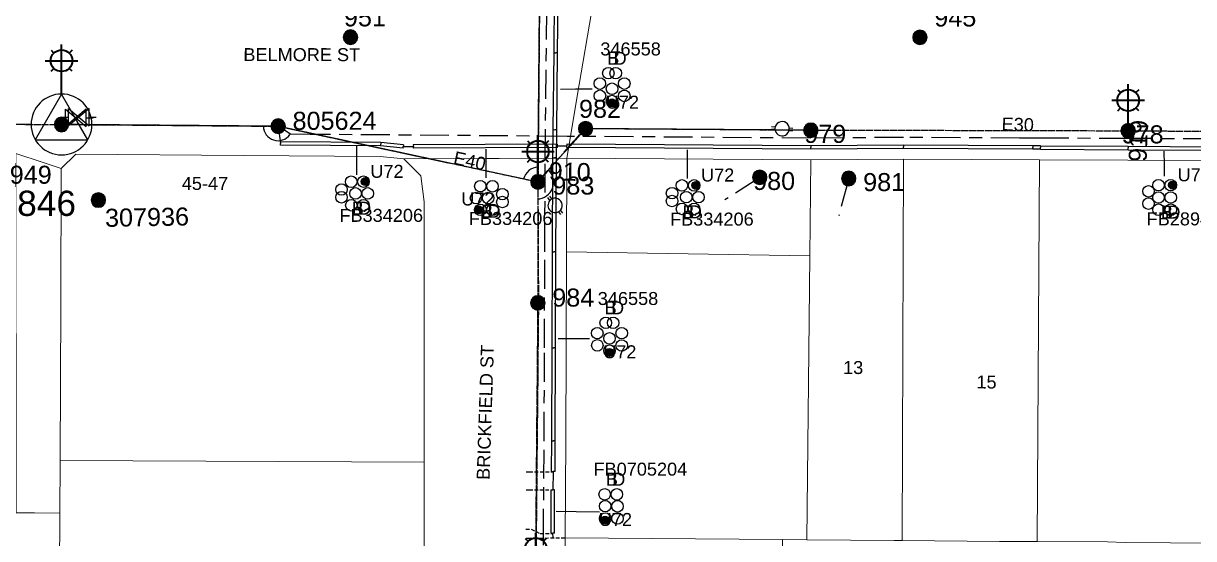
# Model space of a CAD drawing. Header units: metres. Extents: x 315298 to 316343, y 6257802 to 6258556.
# Drawn here: x 315793.8 to 315956.2, y 6258112.1 to 6258183.6 of the extents above; entities that cross this region are included whole.
import ezdxf
from ezdxf.enums import TextEntityAlignment as Align

# ---------------------------------------------------------------- set-up
doc = ezdxf.new("R2010")
doc.units = ezdxf.units.M
for name, pattern in [('Cable Exist OH', [1, 1, 0]), ('Cable Exist UG', [8.2, 4, -1.2, 1.8, -1.2]), ('DASHED', [0.75, 0.5, -0.25])]:
    doc.linetypes.add(name, pattern=pattern)
doc.layers.get('0').update_dxf_attribs({"color": 6})
for name, color, linetype, lineweight in [('Cadastre Buildings_SP_EXT', 9, 'Continuous', 5), ('Cadastre Land Parcels_SP_EXT', 9, 'Continuous', 5), ('Cadastre Roads_SP_EXT', 9, 'Continuous', 5)]:
    doc.layers.add(name, color=color, linetype=linetype, lineweight=lineweight)
for name, color, linetype in [('Duct_SP_EXT', 7, 'Continuous'), ('Equip_LV_EXT', 7, 'Continuous'), ('Equip_SP_LV_EXT', 7, 'Continuous'), ('Equip_SP_SL_EXT', 7, 'Continuous'), ('Mains_HV_EXT', 7, 'Continuous'), ('Mains_LV_EXT', 7, 'Continuous'), ('Mains_SL_EXT', 7, 'Continuous'), ('OH_Details_SP_MISC', 7, 'Continuous'), ('Sub_SP_TR_HV_LV_EXT', 7, 'Continuous'), ('SupportsOH_SP_TR_HV_LV_SL_EXT', 7, 'Continuous'), ('Trench_SP_EXT', 7, 'Continuous')]:
    doc.layers.add(name, color=color, linetype=linetype)
doc.layers.add('UNKNOWN_FEATURES', color=1, linetype='DASHED', plot=False)
doc.styles.add('iecARIAL', font='arial.ttf', dxfattribs={"height": 2})
doc.styles.add('POLE_LABEL', font='arial.ttf')
doc.styles.get("Standard").update_dxf_attribs({"font": 'arial.ttf'})

# ---------------------------------------------------------------- blocks, each defined once
blk = doc.blocks.new('SUB_POLE_EXT')
blk.add_wipeout([(0, 4.22), (0.42, 4.2), (0.83, 4.14), (1.21, 4.05), (1.62, 3.9), (1.99, 3.72), (2.35, 3.51), (2.68, 3.26), (2.99, 2.99), (3.28, 2.66), (3.52, 2.34), (3.76, 1.92), (3.9, 1.62), (4.04, 1.23), (4.18, 0.63), (4.22, 0), (4.18, -0.61), (4.06, -1.15), (3.9, -1.62), (3.58, -2.24), (3.22, -2.73), (2.97, -3.01), (2.68, -3.26), (2.36, -3.5), (2, -3.72), (1.64, -3.89), (1.25, -4.03), (0.82, -4.14), (0.42, -4.2), (0, -4.22), (-0.41, -4.2), (-0.8, -4.15), (-1.21, -4.05), (-1.62, -3.9), (-1.99, -3.73), (-2.35, -3.51), (-2.68, -3.26), (-2.96, -3.02), (-3.23, -2.72), (-3.51, -2.35), (-3.71, -2.01), (-3.91, -1.6), (-4.05, -1.21), (-4.16, -0.76), (-4.22, -0.14), (-4.21, 0.39), (-4.14, 0.83), (-4.03, 1.27), (-3.9, 1.63), (-3.71, 2.02), (-3.5, 2.37), (-3.28, 2.67), (-2.99, 2.99), (-2.68, 3.27), (-2.33, 3.52), (-1.98, 3.73), (-1.63, 3.9), (-1.2, 4.05), (-0.78, 4.15), (-0.4, 4.21)])
blk.add_line((2.16, 0.48), (2.16, 0.48, 0))
blk.add_lwpolyline([(-4.22, 0, 1), (4.22, 0, 1)], format="xyb", close=True)
blk.add_lwpolyline([(2.14, 0.52), (0, 4.22), (-3.66, -2.11), (3.66, -2.11)], close=True)
for tag, height, flags, p in [('ASSET_NUM', 3.5, 8, (2, 2)), ('STREET_CODE', 0.2, 9, (1.5, 0)), ('CONSTRUCTED_VOLTAGE', 0.2, 9, (1.5, -0.2)), ('OPERATING_VOLTAGE', 0.2, 9, (1.5, -0.6)), ('OPERATED_BY', 0.2, 9, (1.5, -0.8)), ('ORIENTATION', 0.2, 9, (1.5, -1.2)), ('OWNED_BY', 0.2, 9, (1.5, -1.4)), ('SECONDARY_VOLTAGE', 0.2, 9, (1.5, -1.6)), ('NO_PHASES', 0.2, 9, (1.5, -0.4)), ('MAINTAINED_BY', 0.2, 9, (1.5, -1)), ('STATE', 0.2, 9, (1.5, -1.8)), ('SUBSTATION_TYPE', 0.2, 9, (1.5, -2)), ('STREETNAME', 0.2, 9, (1.5, -2.8)), ('SUBURB', 0.2, 9, (1.5, -3)), ('USAGE', 0.2, 9, (1.5, -2.2)), ('LEGEND', 0.2, 9, (1.5, -2.4)), ('LOCATION', 0.2, 9, (1.5, -2.6)), ('NOTES', 0.2, 9, (1.5, -3.2)), ('Z', 0.2, 1, (1.5, -3.4))]:
    blk.add_attdef(tag, text='', height=height, dxfattribs=dict(flags=flags)).set_placement(p, align=Align.MIDDLE_LEFT)
blk = doc.blocks.new('DUCT_EXT')
blk.add_circle((0, 0.8), 0.8)
at = {"flags": 1}
blk.add_attdef('Z', (0, 0), '', height=0.2, dxfattribs=at)
at = {"flags": 9}
for tag, p in [('DUCT_CODE', (0, 0)), ('XSECT_TYPE', (0, -0.2)), ('STATE', (0, -0.6)), ('FB_REFERENCE', (0, -0.4)), ('NOTES', (0, -0.8))]:
    blk.add_attdef(tag, text='', height=0.2, dxfattribs=at).set_placement(p, align=Align.MIDDLE_LEFT)
blk = doc.blocks.new('LV_OH_LINKS_OPEN_EXT')
for p, q in [((-0.17, 4.97), (-0.17, 5.46)), ((0.17, 4.97), (0.17, 5.46)), ((-0.17, 3), (-0.17, 2.5)), ((0.17, 3), (0.17, 2.5))]:
    blk.add_line(p, q)
blk.add_lwpolyline([(0, 2.99, 1), (0, 4.98, 1)], format="xyb", close=True)
at = {"flags": 9}
for tag, p in [('ACTUAL_STATUS', (0, 0)), ('CONSTRUCTED_VOLTAGE', (0, -0.2)), ('OPERATING_VOLTAGE', (0, -0.6)), ('ORIENTATION', (0, -0.8)), ('OWNED_BY', (0, -1)), ('STATE', (0, -1.2)), ('SWITCH_TYPE', (0, -1.4)), ('NO_PHASES', (0, -0.4)), ('USAGE', (0, -1.6)), ('LEGEND', (0, -1.8)), ('NOTES', (0, -2))]:
    blk.add_attdef(tag, text='', height=0.2, dxfattribs=at).set_placement(p, align=Align.MIDDLE_LEFT)
at = {"flags": 1}
blk.add_attdef('Z', (0, 0), '', height=0.2, dxfattribs=at)
blk = doc.blocks.new('LV_OH_LINKS_DISTFUSE_EXT')
for p, q in [((0, 0), (0.96, 0)), ((3.84, 0), (4.8, 0))]:
    blk.add_line(p, q)
blk.add_lwpolyline([(3.84, -1.2), (3.84, 1.2), (0.96, -1.2), (0.96, 1.2)], close=True)
at = {"flags": 9}
for tag, p in [('ACTUAL_STATUS', (0, 0)), ('CONSTRUCTED_VOLTAGE', (0, -0.2)), ('OPERATING_VOLTAGE', (0, -0.6)), ('ORIENTATION', (0, -0.8)), ('OWNED_BY', (0, -1)), ('STATE', (0, -1.2)), ('SWITCH_TYPE', (0, -1.4)), ('NO_PHASES', (0, -0.4)), ('USAGE', (0, -1.6)), ('NOTES', (0, -1.8))]:
    blk.add_attdef(tag, text='', height=0.2, dxfattribs=at).set_placement(p, align=Align.MIDDLE_LEFT)
at = {"flags": 1}
blk.add_attdef('Z', (0, 0), '', height=0.2, dxfattribs=at)
blk = doc.blocks.new('*U147')
at = {"lineweight": 40}
for p, q in [((-1.46, 10.3), (-1.06, 9.9)), ((0, 6.59), (0, 11.09)), ((1.46, 10.3), (1.06, 9.9)), ((-2.25, 8.84), (2.25, 8.84)), ((-1.46, 7.39), (-1.06, 7.78)), ((0, 0), (0, 7.35)), ((1.46, 7.39), (1.06, 7.78))]:
    blk.add_line(p, q, dxfattribs=at)
blk.add_circle((0, 8.84), 1.5, dxfattribs=at)
at = {"style": 'iecARIAL', "flags": 8}
blk.add_attdef('ASSET_NUM', (1.5, 1.5), '', height=2.5, dxfattribs=at)
for tag, p, height, flags in [('OPERATING_VOLTAGE', (0.98, -1.65), 0.2, 9), ('CONSTRUCTED_VOLTAGE', (0.98, -0.65), 0.2, 9), ('CONTROL_TYPE', (0.98, -0.85), 0.2, 9), ('LANTERN_PURPOSE', (0.98, -1.05), 0.2, 9), ('LANTERN_TYPE', (0.98, -1.25), 0.2, 9), ('NO_PHASES', (0.98, -1.45), 0.2, 9), ('LNUMBER', (2.18, -3.25), 2.5, 8), ('ORIENTATION', (0.98, -1.85), 0.2, 9), ('OWNED_BY', (0.98, -2.05), 0.2, 9), ('STATE', (0.98, -2.25), 0.2, 9), ('USAGE', (0.98, -2.45), 0.2, 9), ('CEXIST', (0.98, -2.65), 0.2, 9), ('CNEW', (0.98, -2.85), 0.2, 9), ('CNUMBER', (0.98, -3.05), 0.2, 9), ('CREMOVE', (0.98, -3.25), 0.2, 9), ('CREPLACE', (0.98, -3.45), 0.2, 9), ('LKINGHEIGHT', (0.98, -3.65), 0.2, 9), ('LBRACKET', (0.98, -3.85), 0.2, 9), ('LBRACKETVOCAB', (0.98, -4.05), 0.2, 9), ('LCATEGORY', (0.98, -4.25), 0.2, 9), ('LCHARGE1', (0.98, -4.45), 0.2, 9), ('LCHARGE1PERCENT', (0.98, -4.65), 0.2, 9), ('LCHARGE2', (0.98, -4.85), 0.2, 9), ('LCHARGE2PERCENT', (0.98, -5.05), 0.2, 9), ('LCHARGE3', (0.98, -5.25), 0.2, 9), ('LCHARGE3PERCENT', (0.98, -5.45), 0.2, 9), ('LEXIST', (0.98, -5.65), 0.2, 9), ('LLAMP', (0.98, -5.85), 0.2, 9), ('LLAMPVOCAB', (0.98, -6.05), 0.2, 9), ('LMAST', (0.98, -6.25), 0.2, 9), ('LMASTVOCAB', (0.98, -6.45), 0.2, 9), ('LNEW', (0.98, -6.65), 0.2, 9), ('LANTNUMBER', (0.98, -6.85), 0.2, 9), ('LOUTREACH', (0.98, -7.25), 0.2, 9), ('LOUTREACHVOCAB', (0.98, -7.45), 0.2, 9), ('LRATECODE', (0.98, -7.65), 0.2, 9), ('LREMOVE', (0.98, -7.85), 0.2, 9), ('LREPLACE', (0.98, -8.05), 0.2, 9), ('LTYPE', (0.98, -8.25), 0.2, 9), ('STREETNAME', (0.98, -9.25), 0.2, 9), ('SUBURB', (0.98, -9.45), 0.2, 1), ('LTYPEVOCAB', (0.98, -8.45), 0.2, 9), ('LEGEND', (0.98, -8.65), 0.2, 9), ('LOCATION', (0.98, -8.85), 0.2, 9), ('NOTES', (0.98, -9.05), 0.2, 9)]:
    blk.add_attdef(tag, p, '', height=height, dxfattribs=dict(flags=flags))
blk = doc.blocks.new('SL_LANTERN_EXT')
at = {"lineweight": 40}
for p, q in [((-1.46, 5.68), (-1.06, 5.28)), ((0, 1.97), (0, 6.47)), ((1.46, 5.68), (1.06, 5.28)), ((-2.25, 4.22), (2.25, 4.22)), ((-1.46, 2.76), (-1.06, 3.16)), ((0, 0), (0, 2.72)), ((1.46, 2.76), (1.06, 3.16))]:
    blk.add_line(p, q, dxfattribs=at)
blk.add_circle((0, 4.22), 1.5, dxfattribs=at)
at = {"style": 'iecARIAL', "flags": 8}
blk.add_attdef('ASSET_NUM', (1.5, 1.5), '', height=2.5, dxfattribs=at)
for tag, p, height, flags in [('OPERATING_VOLTAGE', (0.98, -1.65), 0.2, 9), ('CONSTRUCTED_VOLTAGE', (0.98, -0.65), 0.2, 9), ('CONTROL_TYPE', (0.98, -0.85), 0.2, 9), ('LANTERN_PURPOSE', (0.98, -1.05), 0.2, 9), ('LANTERN_TYPE', (0.98, -1.25), 0.2, 9), ('NO_PHASES', (0.98, -1.45), 0.2, 9), ('LNUMBER', (2.18, -3.25), 2.5, 8), ('ORIENTATION', (0.98, -1.85), 0.2, 9), ('OWNED_BY', (0.98, -2.05), 0.2, 9), ('STATE', (0.98, -2.25), 0.2, 9), ('USAGE', (0.98, -2.45), 0.2, 9), ('CEXIST', (0.98, -2.65), 0.2, 9), ('CNEW', (0.98, -2.85), 0.2, 9), ('CNUMBER', (0.98, -3.05), 0.2, 9), ('CREMOVE', (0.98, -3.25), 0.2, 9), ('CREPLACE', (0.98, -3.45), 0.2, 9), ('LKINGHEIGHT', (0.98, -3.65), 0.2, 9), ('LBRACKET', (0.98, -3.85), 0.2, 9), ('LBRACKETVOCAB', (0.98, -4.05), 0.2, 9), ('LCATEGORY', (0.98, -4.25), 0.2, 9), ('LCHARGE1', (0.98, -4.45), 0.2, 9), ('LCHARGE1PERCENT', (0.98, -4.65), 0.2, 9), ('LCHARGE2', (0.98, -4.85), 0.2, 9), ('LCHARGE2PERCENT', (0.98, -5.05), 0.2, 9), ('LCHARGE3', (0.98, -5.25), 0.2, 9), ('LCHARGE3PERCENT', (0.98, -5.45), 0.2, 9), ('LEXIST', (0.98, -5.65), 0.2, 9), ('LLAMP', (0.98, -5.85), 0.2, 9), ('LLAMPVOCAB', (0.98, -6.05), 0.2, 9), ('LMAST', (0.98, -6.25), 0.2, 9), ('LMASTVOCAB', (0.98, -6.45), 0.2, 9), ('LNEW', (0.98, -6.65), 0.2, 9), ('LANTNUMBER', (0.98, -6.85), 0.2, 9), ('LOUTREACH', (0.98, -7.25), 0.2, 9), ('LOUTREACHVOCAB', (0.98, -7.45), 0.2, 9), ('LRATECODE', (0.98, -7.65), 0.2, 9), ('LREMOVE', (0.98, -7.85), 0.2, 9), ('LREPLACE', (0.98, -8.05), 0.2, 9), ('LTYPE', (0.98, -8.25), 0.2, 9), ('STREETNAME', (0.98, -9.25), 0.2, 9), ('SUBURB', (0.98, -9.45), 0.2, 1), ('LTYPEVOCAB', (0.98, -8.45), 0.2, 9), ('LEGEND', (0.98, -8.65), 0.2, 9), ('LOCATION', (0.98, -8.85), 0.2, 9), ('NOTES', (0.98, -9.05), 0.2, 9)]:
    blk.add_attdef(tag, p, '', height=height, dxfattribs=dict(flags=flags))
blk = doc.blocks.new('POLE_EXT')
blk.add_hatch(color=256).paths.add_polyline_path([(-1, 0, 1), (1, 0, 1)])
blk.add_lwpolyline([(-1, 0, 1), (1, 0, 1)], format="xyb", close=True)
for tag, height, flags, p in [('pNumber', 2.5, 8, (-17.84, 2.07)), ('OWNED_BY', 0.2, 9, (1.35, -0.4)), ('SPECIAL_USE', 0.2, 9, (1.35, -0.8)), ('STATE', 0.2, 9, (1.35, -1)), ('cLV', 0.2, 9, (1.35, -1.4)), ('hDepth', 0.2, 9, (1.35, -1.6)), ('PARENT', 0.2, 9, (1.35, -0.6)), ('USAGE', 0.2, 9, (1.35, -1.2)), ('hDia', 0.2, 9, (1.35, -1.8)), ('cHV', 0.2, 9, (1.35, -2)), ('LBRACKET', 0.2, 9, (1.35, -2.2)), ('LExisting', 0.2, 9, (1.35, -2.4)), ('LANTNUMBER', 0.2, 9, (1.35, -2.6)), ('LOther', 0.2, 9, (1.35, -2.8)), ('LRemove', 0.2, 9, (1.35, -3)), ('LEGEND', 0.2, 9, (1.35, -3.2)), ('cLinedev', 0.2, 9, (1.35, -3.4)), ('pExisting', 0.2, 9, (1.35, -3.8)), ('pFooting', 0.2, 9, (1.35, -4.4)), ('pNew', 0.2, 9, (1.35, -4.6)), ('LOCATION', 0.2, 9, (1.35, -3.6)), ('PFNUMBER', 0.2, 9, (1.35, -4)), ('NEWPFNUMBER', 0.2, 9, (1.35, -4.2)), ('pRelocate', 0.2, 9, (1.35, -5)), ('pRemove', 0.2, 9, (1.35, -5.2)), ('pReplace', 0.2, 9, (1.35, -5.4)), ('pStay', 0.2, 9, (1.35, -5.6)), ('pType', 0.2, 9, (1.35, -5.8)), ('cspan', 0.2, 9, (1.35, -6)), ('STREETNAME', 0.2, 9, (1.35, -6.2)), ('SUBURB', 0.2, 9, (1.35, -6.4)), ('OPERATED_BY', 0.2, 9, (1.36, -7.01)), ('NOTES', 0.2, 9, (1.35, -6.6)), ('MAINTAINED_BY', 0.2, 9, (1.36, -6.81))]:
    blk.add_attdef(tag, text='', height=height, dxfattribs=dict(flags=flags)).set_placement(p, align=Align.MIDDLE_LEFT)
at = {"style": 'POLE_LABEL'}
for tag, height, flags, p in [('ASSET_NUM', 2.5, 8, (2, 2)), ('STRUCTURE_PLANT_NUMBER', 0.2, 9, (1.35, 0.03)), ('STREET_CODE', 0.2, 9, (1.35, -0.2))]:
    blk.add_attdef(tag, text='', height=height, dxfattribs=dict(at, flags=flags)).set_placement(p, align=Align.MIDDLE_LEFT)
at = {"flags": 1}
blk.add_attdef('Z', (1.35, -7.33), '', height=0.2, dxfattribs=at)
blk = doc.blocks.new('CABLE_LARGE_EXT')
h = blk.add_hatch(color=256)
edge = h.paths.add_edge_path()
edge.add_arc((0, 0.55), 0.55, 0, 360)
blk.add_circle((0, 0.55), 0.55)
at = {"flags": 1}
blk.add_attdef('Z', (0, 0), '', height=0.2, dxfattribs=at)
at = {"flags": 9}
for tag, p in [('COND_CODE', (0, 0)), ('STATE', (0, -0.4)), ('XSECT_SIZE', (0, -0.6)), ('FB_REFERENCE', (0, -0.2)), ('NOTES', (0, -0.8))]:
    blk.add_attdef(tag, text='', height=0.2, dxfattribs=at).set_placement(p, align=Align.MIDDLE_LEFT)

msp = doc.modelspace()

# ---------------------------------------------------------------- linework, layer by layer
at = {"layer": 'Cadastre Buildings_SP_EXT', "linetype": 'Continuous'}
for points in [[(315903.06, 6258164.67), (315869.23, 6258164.91), (315869.16, 6258151.9), (315902.95, 6258151.35), (315903.06, 6258164.67)], [(315934.49, 6258111.72), (315944.21, 6258111.68), (315946.66, 6258111.62), (315959.26, 6258111.53), (315973.86, 6258111.47), (315974.17, 6258164.46), (315958.72, 6258164.55), (315947.07, 6258164.61), (315934.8, 6258164.66), (315934.49, 6258111.72)], [(315868.97, 6258112.24), (315899.15, 6258112.01), (315902.51, 6258111.99), (315902.66, 6258125.13), (315902.8, 6258138.1), (315902.95, 6258151.35), (315869.16, 6258151.9), (315869.12, 6258138.58), (315869.08, 6258125.68), (315868.97, 6258112.24)], [(315849.43, 6258122.74), (315798.92, 6258122.96), (315798.89, 6258115.69), (315798.85, 6258107.61), (315798.83, 6258102.14), (315812.57, 6258102.01), (315849.42, 6258101.75), (315849.43, 6258122.74)], [(315868.68, 6258062.31), (315871.66, 6258059.26), (315898.84, 6258059.06), (315898.95, 6258076.83), (315899.03, 6258094.23), (315899.15, 6258112.01), (315868.97, 6258112.24), (315868.85, 6258094.8), (315868.76, 6258076.96), (315868.68, 6258062.31)]]:
    msp.add_lwpolyline(points, close=True, dxfattribs=at)
at = {"layer": 'Cadastre Land Parcels_SP_EXT', "linetype": 'Continuous'}
for points in [[(315915.93, 6258164.76), (315903.06, 6258164.67), (315902.95, 6258151.35), (315902.8, 6258138.1), (315902.66, 6258125.13), (315902.51, 6258111.99), (315914.64, 6258111.87), (315915.76, 6258111.89), (315915.93, 6258164.76)], [(315934.8, 6258164.66), (315915.93, 6258164.76), (315915.76, 6258111.89), (315929.24, 6258111.76), (315934.49, 6258111.72), (315934.8, 6258164.66)]]:
    msp.add_lwpolyline(points, close=True, dxfattribs=at)
at = {"layer": 'Cadastre Roads_SP_EXT', "linetype": 'Continuous'}
msp.add_lwpolyline([(315963.05, 6258184.66), (315950.06, 6258184.69), (315924.46, 6258184.8), (315922.44, 6258184.85), (315909.96, 6258184.91), (315894.35, 6258185), (315894.35, 6258185), (315872.64, 6258185.08), (315870.95, 6258175.08), (315869.23, 6258164.91), (315903.06, 6258164.67), (315915.93, 6258164.76), (315934.8, 6258164.66), (315947.07, 6258164.61), (315958.72, 6258164.55)], dxfattribs=at)
msp.add_lwpolyline([(315869.23, 6258164.91), (315859.83, 6258164.86), (315857.92, 6258164.85), (315846.61, 6258164.79), (315848.96, 6258162.43), (315849.43, 6258158.84), (315849.42, 6258144.21), (315849.43, 6258122.74), (315849.42, 6258101.75), (315849.39, 6258088.41), (315849.35, 6258074.92), (315849.35, 6258065.83), (315859.01, 6258064.07), (315868.68, 6258062.31), (315868.76, 6258076.96), (315868.85, 6258094.8), (315868.97, 6258112.24), (315869.08, 6258125.68), (315869.12, 6258138.58), (315869.16, 6258151.9), (315869.23, 6258164.91)], close=True, dxfattribs=at)
at = {"layer": 'Duct_SP_EXT'}
for p, q in [((315867.44, 6258179.51), (315867.53, 6258188.54)), ((315867.92, 6258179.51), (315868.01, 6258188.53)), ((315867.33, 6258168.84), (315867.44, 6258179.51)), ((315867.44, 6258179.51), (315867.68, 6258179.51)), ((315867.92, 6258179.51), (315867.68, 6258179.51)), ((315867.81, 6258168.83), (315867.92, 6258179.51)), ((315867.29, 6258164.92), (315867.33, 6258168.84)), ((315867.33, 6258168.84), (315867.57, 6258168.83)), ((315867.81, 6258168.83), (315867.57, 6258168.83)), ((315867.77, 6258164.92), (315867.81, 6258168.83)), ((315829.5, 6258166.67), (315829.51, 6258166.91)), ((315843.38, 6258166.58), (315829.5, 6258166.67)), ((315843.41, 6258167.06), (315829.51, 6258167.15)), ((315829.51, 6258167.15), (315829.51, 6258166.91)), ((315843.37, 6258166.59), (315843.4, 6258166.82)), ((315846.5, 6258166.26), (315843.37, 6258166.59)), ((315843.37, 6258166.59), (315843.38, 6258166.58)), ((315843.38, 6258166.58), (315843.4, 6258166.82)), ((315843.42, 6258167.06), (315843.4, 6258166.82)), ((315843.41, 6258167.06), (315843.4, 6258166.82)), ((315843.42, 6258167.06), (315843.41, 6258167.06)), ((315846.55, 6258166.74), (315843.42, 6258167.06)), ((315846.5, 6258166.26), (315846.52, 6258166.5)), ((315846.55, 6258166.74), (315846.52, 6258166.5)), ((315867.9, 6258166.85), (315847.92, 6258166.74)), ((315847.92, 6258166.74), (315847.93, 6258166.5)), ((315847.93, 6258166.26), (315847.93, 6258166.5)), ((315867.91, 6258166.37), (315847.93, 6258166.26)), ((315867.9, 6258166.85), (315867.9, 6258166.61)), ((315867.91, 6258166.37), (315867.9, 6258166.61)), ((315869.24, 6258166.85), (315869.2, 6258166.85)), ((315869.2, 6258166.85), (315869.2, 6258166.61)), ((315869.21, 6258166.37), (315869.2, 6258166.61)), ((315869.24, 6258166.37), (315869.21, 6258166.37)), ((315903.06, 6258166.61), (315869.24, 6258166.85)), ((315869.24, 6258166.85), (315869.24, 6258166.61)), ((315869.24, 6258166.37), (315869.24, 6258166.61)), ((315903.06, 6258166.13), (315869.24, 6258166.37)), ((315915.92, 6258166.7), (315903.06, 6258166.61)), ((315903.06, 6258166.61), (315903.06, 6258166.37)), ((315903.06, 6258166.13), (315903.06, 6258166.37)), ((315915.92, 6258166.22), (315903.06, 6258166.13)), ((315933.89, 6258166.61), (315915.92, 6258166.7)), ((315915.92, 6258166.7), (315915.92, 6258166.46)), ((315915.92, 6258166.22), (315915.92, 6258166.46)), ((315933.89, 6258166.13), (315915.92, 6258166.22)), ((315934.93, 6258166.6), (315933.89, 6258166.61)), ((315933.89, 6258166.61), (315933.89, 6258166.61)), ((315933.89, 6258166.61), (315933.89, 6258166.37)), ((315933.89, 6258166.61), (315933.89, 6258166.37)), ((315933.89, 6258166.13), (315933.89, 6258166.37)), ((315933.89, 6258166.13), (315933.89, 6258166.37)), ((315934.92, 6258166.12), (315933.89, 6258166.13)), ((315933.89, 6258166.13), (315933.89, 6258166.13)), ((315934.93, 6258166.6), (315934.92, 6258166.36)), ((315934.93, 6258166.6), (315934.92, 6258166.36)), ((315934.92, 6258166.12), (315934.92, 6258166.36)), ((315934.92, 6258166.12), (315934.92, 6258166.36)), ((315934.92, 6258166.12), (315947.08, 6258166.06)), ((315934.93, 6258166.6), (315947.08, 6258166.54)), ((315947.08, 6258166.54), (315958.76, 6258166.48)), ((315947.08, 6258166.54), (315947.08, 6258166.3)), ((315947.08, 6258166.06), (315947.08, 6258166.3)), ((315947.08, 6258166.06), (315958.76, 6258166)), ((315867.22, 6258151.91), (315867.29, 6258164.92)), ((315867.29, 6258164.92), (315867.53, 6258164.92)), ((315867.77, 6258164.92), (315867.53, 6258164.92)), ((315867.7, 6258151.91), (315867.77, 6258164.92)), ((315867.18, 6258138.59), (315867.22, 6258151.91)), ((315867.22, 6258151.91), (315867.46, 6258151.91)), ((315867.7, 6258151.91), (315867.46, 6258151.91)), ((315867.66, 6258138.59), (315867.7, 6258151.91)), ((315867.14, 6258125.69), (315867.18, 6258138.59)), ((315867.18, 6258138.59), (315867.42, 6258138.59)), ((315867.66, 6258138.59), (315867.42, 6258138.59)), ((315867.62, 6258125.69), (315867.66, 6258138.59)), ((315867.1, 6258121.46), (315867.14, 6258125.69)), ((315867.14, 6258125.69), (315867.38, 6258125.69)), ((315867.62, 6258125.69), (315867.38, 6258125.69)), ((315867.58, 6258121.46), (315867.62, 6258125.69)), ((315867.1, 6258121.46), (315867.34, 6258121.46)), ((315867.58, 6258121.46), (315867.34, 6258121.46)), ((315867.04, 6258112.88), (315867.05, 6258118.88)), ((315867.05, 6258118.88), (315867.29, 6258118.88)), ((315867.53, 6258118.88), (315867.29, 6258118.88)), ((315867.52, 6258112.88), (315867.53, 6258118.88)), ((315867.04, 6258112.88), (315867.28, 6258112.88)), ((315867.52, 6258112.88), (315867.28, 6258112.88))]:
    msp.add_line(p, q, dxfattribs=at)
for points in [[(315872.73, 6258174.47), (315870.42, 6258174.47), (315868.36, 6258174.43)], [(315840.1, 6258162.57), (315840.1, 6258165.15), (315840.1, 6258166.56)], [(315858.05, 6258162.14), (315858.05, 6258164.72), (315858.05, 6258166.13)], [(315885.98, 6258162.05), (315885.98, 6258164.63), (315885.98, 6258166.04)], [(315952.12, 6258162.37), (315952.12, 6258164), (315952.1, 6258165.86)], [(315872.37, 6258139.86), (315870.06, 6258139.86), (315868, 6258139.83)], [(315873.76, 6258115.82), (315870.51, 6258115.85), (315867.73, 6258115.88)]]:
    msp.add_lwpolyline(points, dxfattribs=at)
at = {"layer": 'Mains_HV_EXT', "linetype": 'Cable Exist UG'}
for points in [[(315865.81, 6258072.89), (315865.85, 6258094.82), (315865.85, 6258094.82), (315865.97, 6258112.27), (315866.08, 6258125.7), (315866.12, 6258138.59), (315866.16, 6258151.92), (315866.23, 6258164.93), (315866.49, 6258190.99), (315866.49, 6258190.99), (315866.65, 6258210.35), (315866.8, 6258228.07), (315866.87, 6258235.46), (315867.02, 6258253.33), (315867.02, 6258253.33), (315867.11, 6258263.58), (315867.26, 6258282.08), (315867.45, 6258303.1), (315867.59, 6258319.7), (315865.95, 6258322.67)], [(315976.17, 6258160.66), (315975.02, 6258162.17), (315972.36, 6258167.47), (315972.36, 6258167.47), (315958.74, 6258167.55), (315947.08, 6258167.61), (315934.82, 6258167.66), (315932.02, 6258167.68), (315932.02, 6258167.68), (315915.92, 6258167.76), (315903.06, 6258167.67), (315869.25, 6258167.91), (315833.63, 6258168.19), (315833.63, 6258168.19), (315830.89, 6258168.2), (315829.16, 6258169.31)]]:
    msp.add_lwpolyline(points, dxfattribs=at)
at = {"layer": 'Mains_HV_EXT', "linetype": 'Continuous'}
msp.add_lwpolyline([(315827.12, 6258169.32, 0.724239), (315830.8, 6258168.16)], format="xyb", dxfattribs=at)
at = {"layer": 'Mains_LV_EXT', "linetype": 'Cable Exist OH'}
for points in [[(315865.65, 6258210.45), (315865.21, 6258161.58)], [(315865.21, 6258161.58), (315829.16, 6258169.31)], [(315871.82, 6258168.98), (315865.21, 6258161.62)], [(315903.07, 6258168.76), (315871.82, 6258168.98)], [(315902.99, 6258168.79), (315947.1, 6258168.69)], [(315947.1, 6258168.69), (315975.12, 6258168.47)], [(315865.2, 6258161.6), (315865.18, 6258144.87), (315864.84, 6258106.59)]]:
    msp.add_lwpolyline(points, dxfattribs=at)
at = {"layer": 'Mains_LV_EXT', "linetype": 'Continuous'}
for points in [[(315865.23, 6258163.67, 0.318433), (315863.22, 6258162)], [(315865.13, 6258159.23, 0.651588), (315866.7, 6258163.25)]]:
    msp.add_lwpolyline(points, format="xyb", dxfattribs=at)
at = {"layer": 'Mains_SL_EXT', "linetype": 'Cable Exist OH'}
for points in [[(315865.21, 6258161.59), (315865.65, 6258210.45), (315865.96, 6258245.97)], [(315865.2, 6258161.6), (315871.79, 6258169.01), (315902.99, 6258168.79), (315947.1, 6258168.69)], [(315947.1, 6258168.69), (315975.06, 6258168.51), (316026.55, 6258168.12)], [(315865.2, 6258161.6), (315865.28, 6258144.75), (315864.91, 6258106.49)]]:
    msp.add_lwpolyline(points, dxfattribs=at)
at = {"layer": 'OH_Details_SP_MISC', "color": 7, "linetype": 'Continuous', "flags": 128}
msp.add_lwpolyline([(315829.16, 6258169.31), (315799.12, 6258169.56), (315765.47, 6258169.68), (315733.64, 6258169.75), (315693.74, 6258169.69), (315663.42, 6258170.01), (315645.38, 6258160.94)], dxfattribs=at)
at = {"layer": 'Trench_SP_EXT', "linetype": 'Cable Exist UG'}
for points in [[(315829.16, 6258169.31), (315829.51, 6258166.91)], [(315846.52, 6258166.5), (315847.93, 6258166.5)], [(315867.9, 6258166.61), (315869.2, 6258166.61)], [(315895.98, 6258162.23), (315891.15, 6258159.1)], [(315908.33, 6258162.07), (315906.94, 6258156.9)], [(315867.31, 6258121.38), (315867.29, 6258118.88)], [(315867.31, 6258112.23), (315867.28, 6258112.88)]]:
    msp.add_lwpolyline(points, dxfattribs=at)
at = {"layer": 'UNKNOWN_FEATURES'}
for points in [[(315863.59, 6258121.41), (315864, 6258121.41), (315867.31, 6258121.38)], [(315863.57, 6258118.91), (315863.99, 6258118.91), (315867.29, 6258118.88)], [(315863.53, 6258113.44), (315864.27, 6258113.44), (315865.51, 6258112.83), (315867.28, 6258112.84)], [(315863.6, 6258112.22), (315863.94, 6258112.21), (315868.97, 6258112.24)]]:
    msp.add_lwpolyline(points, dxfattribs=at)

# ---------------------------------------------------------------- block references
at = {"layer": 'Duct_SP_EXT'}
for name, p in [('DUCT_EXT', (315874.98, 6258175.87)), ('DUCT_EXT', (315876, 6258175.87)), ('DUCT_EXT', (315873.8, 6258174.43)), ('DUCT_EXT', (315877.19, 6258174.43)), ('DUCT_EXT', (315873.81, 6258172.74)), ('DUCT_EXT', (315875.49, 6258173.71)), ('DUCT_EXT', (315877.19, 6258172.72)), ('DUCT_EXT', (315875.49, 6258172)), ('CABLE_LARGE_EXT', (315875.49, 6258172)), ('DUCT_EXT', (315873.44, 6258139.83)), ('DUCT_EXT', (315874.62, 6258141.26)), ('DUCT_EXT', (315875.64, 6258141.26)), ('DUCT_EXT', (315876.83, 6258139.82)), ('DUCT_EXT', (315873.45, 6258138.13)), ('DUCT_EXT', (315875.13, 6258139.1)), ('DUCT_EXT', (315876.83, 6258138.12)), ('DUCT_EXT', (315875.13, 6258137.4)), ('CABLE_LARGE_EXT', (315875.13, 6258137.4)), ('DUCT_EXT', (315874.47, 6258117.48)), ('DUCT_EXT', (315876.16, 6258117.47)), ('DUCT_EXT', (315874.54, 6258115.83)), ('DUCT_EXT', (315876.24, 6258115.82)), ('DUCT_EXT', (315874.55, 6258114.13)), ('DUCT_EXT', (315876.24, 6258114.12)), ('CABLE_LARGE_EXT', (315874.52, 6258114.14))]:
    msp.add_blockref(name, p, dxfattribs=at)
for name, p, rotation in [('DUCT_EXT', (315840.11, 6258161.62), 90), ('DUCT_EXT', (315841.8, 6258161.63), 90), ('DUCT_EXT', (315838.75, 6258160.55), 90.04595497168707), ('CABLE_LARGE_EXT', (315841.8, 6258161.63), 89.1019590442258), ('DUCT_EXT', (315856.42, 6258161), 269.9999999999998), ('DUCT_EXT', (315858.1, 6258160.99), 269.9999999999998), ('DUCT_EXT', (315884.62, 6258160.03), 90.04595497168707), ('DUCT_EXT', (315885.99, 6258161.11), 90), ('DUCT_EXT', (315887.68, 6258161.11), 90), ('CABLE_LARGE_EXT', (315887.68, 6258161.11), 89.1019590442258), ('DUCT_EXT', (315950.71, 6258160.29), 90), ('DUCT_EXT', (315952.1, 6258161.14), 90), ('DUCT_EXT', (315953.8, 6258161.14), 90), ('CABLE_LARGE_EXT', (315953.8, 6258161.14), 89.1019590442258), ('DUCT_EXT', (315838.75, 6258159.46), 89.96362006891131), ('DUCT_EXT', (315840.71, 6258160), 90), ('DUCT_EXT', (315842.4, 6258160), 90), ('DUCT_EXT', (315855.82, 6258159.36), 269.9999999999998), ('DUCT_EXT', (315857.51, 6258159.36), 269.9999999999998), ('DUCT_EXT', (315859.48, 6258159.89), 269.9636200689115), ('DUCT_EXT', (315859.48, 6258158.81), 270.0459549716874), ('DUCT_EXT', (315884.62, 6258158.95), 89.96362006891131), ('DUCT_EXT', (315886.59, 6258159.48), 90), ('DUCT_EXT', (315888.28, 6258159.48), 90), ('DUCT_EXT', (315950.71, 6258158.59), 90), ('DUCT_EXT', (315952.1, 6258159.44), 90), ('DUCT_EXT', (315953.8, 6258159.44), 90), ('DUCT_EXT', (315840.12, 6258158.36), 90), ('DUCT_EXT', (315841.8, 6258158.36), 90), ('CABLE_LARGE_EXT', (315856.43, 6258157.73), 269.101959044226), ('DUCT_EXT', (315856.43, 6258157.73), 269.9999999999998), ('DUCT_EXT', (315858.12, 6258157.73), 269.9999999999998), ('DUCT_EXT', (315886, 6258157.85), 90), ('DUCT_EXT', (315887.68, 6258157.85), 90), ('DUCT_EXT', (315952.11, 6258157.74), 90), ('DUCT_EXT', (315953.81, 6258157.74), 90)]:
    msp.add_blockref(name, p, dxfattribs=dict(at, rotation=rotation))
at = {"layer": 'Equip_SP_LV_EXT'}
for p, rotation in [((315903.07, 6258168.76), 87.04279237656448), ((315865.21, 6258161.53), 216.8163784235704)]:
    msp.add_blockref('LV_OH_LINKS_OPEN_EXT', p, dxfattribs=dict(at, rotation=rotation))
at = {"layer": 'Equip_SP_SL_EXT'}
msp.add_blockref('*U147', (315799.12, 6258169.56), dxfattribs=at)
ref = msp.add_blockref('SL_LANTERN_EXT', (315947.1, 6258168.69), dxfattribs=at)
ref.add_attrib('ASSET_NUM', '919', dxfattribs={"layer": '0', "height": 2.5, "rotation": 88.0433, "style": 'iecARIAL'}).set_placement((315948.6, 6258170.19), align=Align.MIDDLE_RIGHT)
ref = msp.add_blockref('SL_LANTERN_EXT', (315865.21, 6258161.59), dxfattribs=at)
ref.add_attrib('ASSET_NUM', '910', dxfattribs={"layer": '0', "height": 2.5, "rotation": 358.4708, "style": 'iecARIAL'}).set_placement((315866.71, 6258163.09), align=Align.MIDDLE_LEFT)
ref = msp.add_blockref('SL_LANTERN_EXT', (315864.91, 6258106.49), dxfattribs=at)
ref.add_attrib('ASSET_NUM', '911', dxfattribs={"layer": '0', "height": 2.5, "style": 'iecARIAL'}).set_placement((315866.41, 6258107.99), align=Align.MIDDLE_LEFT)
at = {"layer": 'SupportsOH_SP_TR_HV_LV_SL_EXT'}
ref = msp.add_blockref('POLE_EXT', (315839.21, 6258181.66), dxfattribs=at)
ref.add_attrib('ASSET_NUM', '951', dxfattribs={"layer": '0', "height": 2.5, "style": 'POLE_LABEL'}).set_placement((315841.21, 6258182.41), align=Align.BOTTOM_CENTER)
ref = msp.add_blockref('POLE_EXT', (315918.2, 6258181.64), dxfattribs=at)
ref.add_attrib('ASSET_NUM', '945', dxfattribs={"layer": '0', "height": 2.5, "rotation": 0.0382, "style": 'POLE_LABEL'}).set_placement((315920.2, 6258182.39), align=Align.BOTTOM_LEFT)
ref = msp.add_blockref('POLE_EXT', (315871.82, 6258168.98), dxfattribs=at)
ref.add_attrib('ASSET_NUM', '982', dxfattribs={"layer": '0', "height": 2.5, "rotation": 359.9664, "style": 'POLE_LABEL'}).set_placement((315873.82, 6258169.73), align=Align.BOTTOM_CENTER)
ref = msp.add_blockref('POLE_EXT', (315829.17, 6258169.32), dxfattribs=at)
ref.add_attrib('ASSET_NUM', '805624', dxfattribs={"layer": '0', "height": 2.5, "rotation": 359.9862, "style": 'POLE_LABEL'}).set_placement((315831.17, 6258170.07), align=Align.MIDDLE_LEFT)
ref = msp.add_blockref('POLE_EXT', (315903.07, 6258168.76), dxfattribs=at)
ref.add_attrib('ASSET_NUM', '979', dxfattribs={"layer": '0', "height": 2.5, "rotation": 359.9939, "style": 'POLE_LABEL'}).set_placement((315905.07, 6258169.51), align=Align.TOP_CENTER)
ref = msp.add_blockref('POLE_EXT', (315947.1, 6258168.69), dxfattribs=at)
ref.add_attrib('ASSET_NUM', '978', dxfattribs={"layer": '0', "height": 2.5, "rotation": 0.0153, "style": 'POLE_LABEL'}).set_placement((315949.1, 6258169.44), align=Align.TOP_CENTER)
ref = msp.add_blockref('POLE_EXT', (315865.21, 6258161.59), dxfattribs=at)
ref.add_attrib('ASSET_NUM', '983', dxfattribs={"layer": '0', "height": 2.5, "style": 'POLE_LABEL'}).set_placement((315867.21, 6258162.34), align=Align.TOP_LEFT)
ref = msp.add_blockref('POLE_EXT', (315895.98, 6258162.23), dxfattribs=at)
ref.add_attrib('ASSET_NUM', '980', dxfattribs={"layer": '0', "height": 2.5, "rotation": 359.9748, "style": 'POLE_LABEL'}).set_placement((315897.98, 6258162.98), align=Align.TOP_CENTER)
ref = msp.add_blockref('POLE_EXT', (315908.33, 6258162.07), dxfattribs=at)
ref.add_attrib('ASSET_NUM', '981', dxfattribs={"layer": '0', "height": 2.5, "rotation": 0.0237, "style": 'POLE_LABEL'}).set_placement((315910.33, 6258162.82), align=Align.TOP_LEFT)
ref = msp.add_blockref('POLE_EXT', (315865.2, 6258144.81), dxfattribs=at)
ref.add_attrib('ASSET_NUM', '984', dxfattribs={"layer": '0', "height": 2.5, "style": 'POLE_LABEL'}).set_placement((315867.2, 6258145.56), align=Align.MIDDLE_LEFT)

# ---------------------------------------------------------------- texts
at = {"layer": 'Cadastre Land Parcels_SP_EXT'}
for s, rotation, p in [('45-47', 359.9026, (315815.8, 6258160.48)), ('13', 359.7531, (315907.54, 6258134.97)), ('15', 359.6024, (315926.04, 6258132.96))]:
    msp.add_text(s, height=1.8, rotation=rotation, dxfattribs=at).set_placement(p)
at = {"layer": 'Cadastre Roads_SP_EXT'}
for s, rotation, p in [('BELMORE ST', 359.948, (315824.34, 6258178.35)), ('BRICKFIELD ST', 88.1252, (315858.5, 6258120.26))]:
    msp.add_text(s, height=1.8, rotation=rotation, dxfattribs=at).set_placement(p)
at = {"layer": 'Duct_SP_EXT'}
for s, p in [('346558', (315873.87, 6258179.13)), ('B', (315874.82, 6258177.86)), ('D', (315875.71, 6258177.84)), ('U72', (315874.62, 6258171.75)), ('U72', (315841.96, 6258162.16)), ('U72', (315887.84, 6258161.65)), ('U72', (315953.95, 6258161.68)), ('U72', (315854.57, 6258158.33)), ('FB334206', (315837.67, 6258156.06)), ('B', (315839.38, 6258157.05)), ('D', (315840.27, 6258157.05)), ('B', (315857.33, 6258156.63)), ('D', (315858.22, 6258156.63)), ('B', (315885.26, 6258156.54)), ('D', (315886.15, 6258156.54)), ('B', (315951.64, 6258156.51)), ('D', (315952.53, 6258156.51)), ('FB334206', (315855.62, 6258155.63)), ('FB334206', (315883.54, 6258155.54)), ('FB289426', (315949.66, 6258155.57)), ('346558', (315873.51, 6258144.53)), ('B', (315874.46, 6258143.25)), ('D', (315875.35, 6258143.24)), ('U72', (315874.26, 6258137.14)), ('FB0705204', (315872.92, 6258120.87)), ('B', (315874.63, 6258119.48)), ('D', (315875.52, 6258119.47)), ('U72', (315873.65, 6258113.89))]:
    msp.add_text(s, height=1.8, dxfattribs=at).set_placement(p)
at = {"layer": 'Mains_LV_EXT'}
for s, rotation, p in [('E30', 358.4879, (315929.52, 6258168.73)), ('E40', 347.8951, (315853.38, 6258164.11))]:
    msp.add_text(s, height=1.8, rotation=rotation, dxfattribs=at).set_placement(p)

# ---------------------------------------------------------------- next in the draw order: block references
at = {"layer": 'Sub_SP_TR_HV_LV_EXT'}
ref = msp.add_blockref('SUB_POLE_EXT', (315799.12, 6258169.56), dxfattribs=at)
ref.add_attrib('ASSET_NUM', 'SUB 846', dxfattribs={"layer": '0', "height": 3.5}).set_placement((315801.12, 6258160.38), align=Align.TOP_RIGHT)

# ---------------------------------------------------------------- next in the draw order: linework, layer by layer
at = {"layer": 'Cadastre Buildings_SP_EXT', "linetype": 'Continuous'}
msp.add_lwpolyline([(315846.61, 6258164.79), (315843.3, 6258165.13), (315824.38, 6258165.25), (315801.09, 6258165.45), (315799.08, 6258163.47), (315799, 6258144.67), (315798.92, 6258122.96), (315849.43, 6258122.74), (315849.42, 6258144.21), (315849.43, 6258158.84), (315848.96, 6258162.43), (315846.61, 6258164.79)], close=True, dxfattribs=at)
at = {"layer": 'Cadastre Roads_SP_EXT', "linetype": 'Continuous'}
msp.add_lwpolyline([(315799.08, 6258163.47), (315796.41, 6258164.33), (315792.78, 6258165.52), (315792.84, 6258115.71), (315795.35, 6258115.7), (315798.89, 6258115.69), (315798.92, 6258122.96), (315799, 6258144.67), (315799.08, 6258163.47)], close=True, dxfattribs=at)
at = {"layer": 'Mains_HV_EXT', "linetype": 'Cable Exist OH'}
for points in [[(315733.64, 6258169.75), (315765.53, 6258169.68), (315799.12, 6258169.56)], [(315829.2, 6258169.3), (315829.16, 6258169.31), (315799.12, 6258169.56)]]:
    msp.add_lwpolyline(points, dxfattribs=at)
at = {"layer": 'Mains_LV_EXT', "linetype": 'Cable Exist OH'}
for points in [[(315765.53, 6258169.68), (315799.12, 6258169.56)], [(315829.16, 6258169.31), (315799.12, 6258169.56)]]:
    msp.add_lwpolyline(points, dxfattribs=at)
at = {"layer": 'Mains_SL_EXT', "linetype": 'Cable Exist OH'}
for points in [[(315733.64, 6258169.75), (315765.53, 6258169.68), (315799.12, 6258169.56)], [(315799.12, 6258169.56), (315829.16, 6258169.31), (315865.21, 6258161.59)]]:
    msp.add_lwpolyline(points, dxfattribs=at)

# ---------------------------------------------------------------- next in the draw order: block references
at = {"layer": 'Equip_LV_EXT'}
for p in [(315798.71, 6258170.47), (315799.12, 6258170.56)]:
    msp.add_blockref('LV_OH_LINKS_DISTFUSE_EXT', p, dxfattribs=at)
at = {"layer": 'SupportsOH_SP_TR_HV_LV_SL_EXT'}
ref = msp.add_blockref('POLE_EXT', (315799.12, 6258169.56), dxfattribs=at)
ref.add_attrib('ASSET_NUM', '949', dxfattribs={"layer": '0', "height": 2.5, "rotation": 359.9595, "style": 'POLE_LABEL'}).set_placement((315797.76, 6258162.59), align=Align.MIDDLE_RIGHT)
ref = msp.add_blockref('POLE_EXT', (315804.23, 6258159.08), dxfattribs=at)
ref.add_attrib('ASSET_NUM', '307936', dxfattribs={"layer": '0', "height": 2.5, "rotation": 1, "style": 'POLE_LABEL'}).set_placement((315805.15, 6258156.61), align=Align.MIDDLE_LEFT)

doc.saveas('drawing.dxf')
